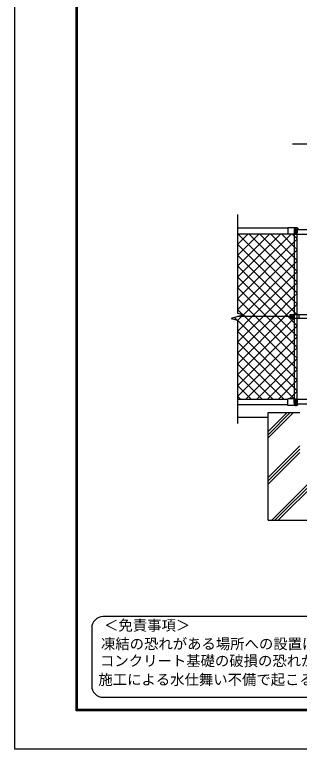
# Model space of a CAD drawing. Units: millimetres, scale not verified. Extents: x -5940 to 5940, y -4200 to 4200.
# Drawn here: x -5940 to -4085, y -4200 to 580 of the extents above; entities that cross this region are included whole.
import ezdxf
from ezdxf.enums import TextEntityAlignment as Align

# ---------------------------------------------------------------- set-up
doc = ezdxf.new("R2010")
doc.units = ezdxf.units.MM
doc.header["$LTSCALE"] = 20
doc.linetypes.add('DASHED', pattern=[7.5, 6, -1.5])
doc.linetypes.add('USER2', pattern=[0.375, 0.25, -0.125])
for name, color, linetype, lineweight in [('0-4_8部品', 7, 'Continuous', 25), ('0-6_2網', 2, 'Continuous', 25), ('0-8_1', 7, 'Continuous', 25), ('0-9_0', 7, 'Continuous', 25), ('0-A_7詳細', 7, 'Continuous', 25), ('0-B_継手', 7, 'Continuous', 25), ('0-C_2', 7, 'Continuous', 25), ('0-E_GL', 7, 'Continuous', 25), ('0-F_D-TTL-TXT', 2, 'Continuous', 25)]:
    doc.layers.add(name, color=color, linetype=linetype, lineweight=lineweight)
doc.styles.add('ＭＳ ゴシック', font='')
doc.styles.get('ＭＳ ゴシック').set_extended_font_data('MS Gothic')

# ---------------------------------------------------------------- blocks, each defined once
blk = doc.blocks.new('A2_ver14_社名無')
at = {"layer": '0-9_0', "color": 3}
blk.add_lwpolyline([(-11900, 8420), (-20, 8420), (-20, 20), (-11900, 20)], close=True, dxfattribs=at)
at = {"layer": '0-9_0'}
for points in [[(-11500, 8170), (-420, 8170), (-420, 270), (-11500, 270)], [(-11497.5, 8167.5), (-422.5, 8167.5), (-422.5, 272.5), (-11497.5, 272.5)], [(-11495, 8165), (-425, 8165), (-425, 275), (-11495, 275)], [(-11492.5, 8162.5), (-427.5, 8162.5), (-427.5, 277.5), (-11492.5, 277.5)], [(-11490, 8160), (-430, 8160), (-430, 280), (-11490, 280)]]:
    blk.add_lwpolyline(points, close=True, dxfattribs=at)

msp = doc.modelspace()

# ---------------------------------------------------------------- linework, layer by layer
at = {"layer": '0-4_8部品', "color": 1}
msp.add_line((-4129.59, -259.38), (-3945.64, -259.38), dxfattribs=at)
at = {"layer": '0-6_2網'}
for p, q in [((-4487.73, -915.11), (-4419.99, -847.38)), ((-4487.73, -985.82), (-4349.28, -847.38)), ((-4487.73, -1056.54), (-4278.57, -847.38)), ((-4487.73, -1127.25), (-4207.86, -847.38)), ((-4487.73, -1197.96), (-4138.55, -848.78)), ((-4117.77, -1212.33), (-4482.72, -847.38)), ((-4117.77, -1141.62), (-4412.01, -847.38)), ((-4117.77, -1070.91), (-4341.3, -847.38)), ((-4117.77, -1000.2), (-4270.59, -847.38)), ((-4117.77, -929.49), (-4199.88, -847.38)), ((-4487.73, -1268.67), (-4117.77, -898.71)), ((-4117.77, -898.71), (-4098.77, -879.71)), ((-4098.77, -948.49), (-4117.77, -929.49)), ((-4117.77, -969.42), (-4098.77, -950.42)), ((-4487.73, -1339.38), (-4117.77, -969.42)), ((-4098.77, -1019.2), (-4117.77, -1000.2)), ((-4157.85, -1384.38), (-4487.73, -1054.5)), ((-4098.77, -1089.91), (-4117.77, -1070.91)), ((-4117.77, -1110.84), (-4098.77, -1091.84)), ((-4228.56, -1384.38), (-4487.73, -1125.21)), ((-4391.3, -1384.38), (-4117.77, -1110.84)), ((-4098.77, -1160.62), (-4117.77, -1141.62)), ((-4320.59, -1384.38), (-4117.77, -1181.55)), ((-4117.77, -1181.55), (-4098.77, -1162.55)), ((-4299.27, -1384.38), (-4487.73, -1195.92)), ((-4098.77, -1231.33), (-4117.77, -1212.33)), ((-4117.77, -1252.26), (-4098.77, -1233.26)), ((-4369.98, -1384.38), (-4487.73, -1266.63)), ((-4249.88, -1384.38), (-4117.77, -1252.26)), ((-4454.21, -1370.86), (-4487.73, -1337.34)), ((-4179.17, -1384.38), (-4117.77, -1322.97)), ((-4117.77, -1322.97), (-4098.77, -1303.97)), ((-4487.73, -1480.8), (-4391.3, -1384.38)), ((-4487.73, -1551.51), (-4320.59, -1384.38)), ((-4487.73, -1622.22), (-4249.88, -1384.38)), ((-4487.73, -1692.93), (-4179.17, -1384.38)), ((-4117.77, -1636.59), (-4369.98, -1384.38)), ((-4117.77, -1565.88), (-4299.27, -1384.38)), ((-4117.77, -1495.17), (-4228.56, -1384.38)), ((-4117.77, -1424.46), (-4157.85, -1384.38)), ((-4489.34, -1406.45), (-4506.4, -1389.38)), ((-4487.73, -1763.64), (-4120.96, -1396.88)), ((-4098.77, -1443.46), (-4117.77, -1424.46)), ((-4487.73, -1834.35), (-4117.77, -1464.39)), ((-4117.77, -1464.39), (-4098.77, -1445.39)), ((-4098.77, -1514.17), (-4117.77, -1495.17)), ((-4117.77, -1535.1), (-4098.77, -1516.1)), ((-4487.73, -1905.06), (-4117.77, -1535.1)), ((-4098.77, -1584.88), (-4117.77, -1565.88)), ((-4184.35, -1923.56), (-4487.73, -1620.19)), ((-4435.51, -1923.56), (-4117.77, -1605.81)), ((-4117.77, -1605.81), (-4098.77, -1586.81)), ((-4098.77, -1655.59), (-4117.77, -1636.59)), ((-4117.77, -1676.52), (-4098.77, -1657.52)), ((-4255.06, -1923.56), (-4487.73, -1690.9)), ((-4364.8, -1923.56), (-4117.77, -1676.52)), ((-4325.77, -1923.56), (-4487.73, -1761.61)), ((-4294.09, -1923.56), (-4117.77, -1747.23)), ((-4117.77, -1747.23), (-4098.77, -1728.23)), ((-4117.77, -1817.94), (-4098.77, -1798.94)), ((-4396.48, -1923.56), (-4487.73, -1832.32)), ((-4223.38, -1923.56), (-4117.77, -1817.94)), ((-4467.2, -1923.56), (-4487.73, -1903.03))]:
    msp.add_line(p, q, dxfattribs=at)
for points in [[(-4098.77, -877.78), (-4117.77, -858.78), (-4127.76, -848.78)], [(-4098.77, -1302.04), (-4117.77, -1283.04), (-4487.73, -913.08)], [(-4099.64, -1371.88), (-4117.77, -1353.75), (-4487.73, -983.79)], [(-4449.7, -1372.06), (-4117.77, -1040.13), (-4098.77, -1021.13)], [(-4487.73, -1410.09), (-4462.01, -1384.38), (-4452.6, -1374.96)], [(-4098.77, -1726.3), (-4117.77, -1707.3), (-4440.69, -1384.38), (-4450.63, -1374.44)], [(-4098.77, -1797.02), (-4117.77, -1778.02), (-4487.73, -1408.05)], [(-4098.77, -1867.73), (-4117.77, -1848.73), (-4487.73, -1478.76)], [(-4115.63, -1921.57), (-4117.77, -1919.44), (-4487.73, -1549.47)], [(-4149.08, -1919.97), (-4117.77, -1888.66), (-4098.77, -1869.66)]]:
    msp.add_lwpolyline(points, dxfattribs=at)
at = {"layer": '0-8_1'}
for p, q in [((-4159.31, -809.38), (-4485.99, -809.38)), ((-4159.31, -805.78), (-4159.31, -848.78)), ((-4099.31, -805.78), (-4159.31, -805.78)), ((-4099.31, -805.78), (-4099.31, -840.09)), ((-4094.06, -809.18), (-4099.31, -809.18)), ((-4094.06, -809.18), (-4094.06, -817.78)), ((-4159.31, -847.38), (-4485.99, -847.38)), ((-4117.77, -848.78), (-4159.31, -848.78)), ((-4095.81, -832.78), (-4120.81, -832.78)), ((-4119.31, -820.78), (-4119.31, -848.78)), ((-4117.77, -818.98), (-4117.77, -1921.57)), ((-4105.01, -845.78), (-4117.77, -845.78)), ((-4098.77, -847.18), (-4117.77, -847.18)), ((-4114.57, -829.34), (-4108.27, -825.7)), ((-4114.57, -836.61), (-4114.57, -829.34)), ((-4114.57, -836.61), (-4108.27, -840.25)), ((-4112.33, -831.46), (-4112.33, -834.61)), ((-4109.95, -831.46), (-4112.33, -831.46)), ((-4109.95, -834.61), (-4112.33, -834.61)), ((-4109.95, -831.46), (-4109.95, -829.07)), ((-4109.95, -829.07), (-4106.8, -829.07)), ((-4109.95, -831.46), (-4109.95, -834.61)), ((-4109.95, -831.46), (-4106.8, -831.46)), ((-4109.95, -834.61), (-4109.95, -836.99)), ((-4109.95, -834.61), (-4106.8, -834.61)), ((-4109.95, -836.99), (-4106.8, -836.99)), ((-4108.31, -845.28), (-4108.31, -820.28)), ((-4101.97, -829.34), (-4108.27, -825.7)), ((-4101.97, -836.61), (-4108.27, -840.25)), ((-4106.8, -831.46), (-4106.8, -829.07)), ((-4106.8, -831.46), (-4106.8, -834.61)), ((-4106.8, -831.46), (-4104.42, -831.46)), ((-4106.8, -834.61), (-4106.8, -836.99)), ((-4106.8, -834.61), (-4104.42, -834.61)), ((-4105.01, -845.78), (-4099.31, -840.09)), ((-4104.42, -831.46), (-4104.42, -834.61)), ((-4101.97, -836.61), (-4101.97, -829.34)), ((-4098.77, -1920.97), (-4098.77, -847.18)), ((-4159.31, -1923.56), (-4485.99, -1923.56)), ((-4159.31, -1959.38), (-4485.99, -1959.38)), ((-4159.31, -1962.97), (-4159.31, -1919.97)), ((-4117.77, -1919.97), (-4159.31, -1919.97)), ((-4095.81, -1935.97), (-4120.81, -1935.97)), ((-4119.31, -1947.97), (-4119.31, -1919.97)), ((-4098.77, -1921.57), (-4117.77, -1921.57)), ((-4105.01, -1922.97), (-4117.77, -1922.97)), ((-4114.57, -1932.14), (-4108.27, -1928.5)), ((-4114.57, -1932.14), (-4114.57, -1939.41)), ((-4114.57, -1939.41), (-4108.27, -1943.05)), ((-4109.95, -1934.15), (-4112.33, -1934.15)), ((-4109.95, -1931.77), (-4106.8, -1931.77)), ((-4109.95, -1934.15), (-4106.8, -1934.15)), ((-4109.95, -1937.3), (-4109.95, -1939.68)), ((-4109.95, -1937.3), (-4106.8, -1937.3)), ((-4109.95, -1939.68), (-4106.8, -1939.68)), ((-4108.31, -1923.47), (-4108.31, -1948.47)), ((-4101.97, -1932.14), (-4108.27, -1928.5)), ((-4101.97, -1939.41), (-4108.27, -1943.05)), ((-4106.8, -1934.15), (-4104.42, -1934.15)), ((-4106.8, -1937.3), (-4106.8, -1939.68)), ((-4106.8, -1937.3), (-4104.42, -1937.3)), ((-4105.01, -1922.97), (-4099.31, -1928.67)), ((-4104.42, -1937.3), (-4104.42, -1934.15)), ((-4101.97, -1932.14), (-4101.97, -1939.41)), ((-4099.31, -1962.97), (-4099.31, -1928.67)), ((-4094.06, -1959.57), (-4099.31, -1959.57)), ((-4094.06, -1959.57), (-4094.06, -1950.97)), ((-4099.31, -1962.97), (-4159.31, -1962.97))]:
    msp.add_line(p, q, dxfattribs=at)
at = {"layer": '0-8_1', "linetype": 'USER2'}
for p, q in [((-4104.31, -807.38), (-4099.31, -807.38)), ((-4117.71, -820.78), (-4117.71, -848.78)), ((-4098.77, -847.18), (-4098.77, -818.98)), ((-4117.71, -1947.97), (-4117.71, -1919.97)), ((-4098.77, -1921.57), (-4098.77, -1949.78)), ((-4104.31, -1961.37), (-4099.31, -1961.37))]:
    msp.add_line(p, q, dxfattribs=at)
at = {"layer": '0-8_1'}
for points in [[(-4109.95, -1937.3), (-4112.33, -1937.3), (-4112.33, -1934.15)], [(-4109.95, -1937.3), (-4109.95, -1934.15), (-4109.95, -1931.77)], [(-4106.8, -1937.3), (-4106.8, -1934.15), (-4106.8, -1931.77)]]:
    msp.add_lwpolyline(points, dxfattribs=at)
for centre, radius in [((-4108.27, -832.98), 6.3), ((-4108.27, -832.98), 4), ((-4108.27, -1935.78), 6.3), ((-4108.27, -1935.78), 4)]:
    msp.add_circle(centre, radius, dxfattribs=at)
for centre, start, end in [((-4104.31, -820.78), 90, 180), ((-4104.31, -1947.97), 180, 270)]:
    msp.add_arc(centre, 15, start, end, dxfattribs=at)
at = {"layer": '0-8_1', "linetype": 'USER2'}
for centre, start, end in [((-4104.31, -820.78), 90, 180), ((-4104.31, -1947.97), 180, 270)]:
    msp.add_arc(centre, 13.4, start, end, dxfattribs=at)
at = {"layer": '0-8_1', "linetype": 'DASHED'}
for centre, start, end in [((-4108.27, -847.27), 71.43834, 108.56166), ((-4108.27, -1921.48), 251.43834, 288.56166)]:
    msp.add_arc(centre, 29.84, start, end, dxfattribs=at)
at = {"layer": '0-9_0'}
for p, q in [((-4146.2, -1384.38), (-4487.73, -1384.38)), ((-4287.46, -2709.38), (-4287.46, -2009.38)), ((-4287.46, -2174.09), (-4122.74, -2009.38)), ((-4287.46, -2152.88), (-4143.96, -2009.38)), ((-4287.46, -2131.67), (-4165.17, -2009.38)), ((-4287.46, -2431.67), (-4082.01, -2226.22)), ((-4287.46, -2452.88), (-4082.01, -2247.43)), ((-4287.46, -2474.09), (-4082.01, -2268.64)), ((-4243.96, -2709.38), (-3787.46, -2252.88)), ((-4222.74, -2709.38), (-3787.46, -2274.09)), ((-4265.17, -2709.38), (-3992.91, -2437.12))]:
    msp.add_line(p, q, dxfattribs=at)
at = {"layer": '0-9_0', "linetype": 'DASHED'}
for centre in [(-4091.31, -832.78), (-4091.31, -1935.97)]:
    msp.add_arc(centre, 25, 143.1301, 216.8699, dxfattribs=at)
at = {"layer": '0-A_7詳細'}
msp.add_lwpolyline([(-4487.73, -720.1), (-4487.73, -1361.88), (-4445.74, -1373.13), (-4529.71, -1395.63), (-4487.73, -1406.88), (-4487.73, -2079.79)], dxfattribs=at)
at = {"layer": '0-B_継手'}
for p, q in [((-4111.31, -817.78), (-3988.31, -817.78)), ((-4111.31, -847.78), (-3988.31, -847.78)), ((-4146.2, -1375.88), (-4146.2, -1392.88)), ((-3989.41, -1371.88), (-4144.2, -1371.88)), ((-4136.81, -1380.28), (-4140.2, -1380.28)), ((-4125.2, -1384.78), (-4135.2, -1384.78)), ((-4130.2, -1389.78), (-4130.2, -1379.78)), ((-4120.2, -1380.28), (-4123.59, -1380.28)), ((-4120.2, -1380.28), (-4120.2, -1389.28)), ((-3989.41, -1396.88), (-4144.2, -1396.88)), ((-4123.59, -1389.28), (-4120.2, -1389.28)), ((-4111.31, -1920.97), (-3988.31, -1920.97)), ((-4111.31, -1950.97), (-3988.31, -1950.97))]:
    msp.add_line(p, q, dxfattribs=at)
msp.add_lwpolyline([(-4140.2, -1380.28), (-4140.2, -1389.28), (-4136.81, -1389.28)], dxfattribs=at)
msp.add_circle((-4130.2, -1384.78), 8, dxfattribs=at)
for centre, start, end in [((-4141.64, -1375.65), 124.07501, 182.79491), ((-4141.64, -1393.1), 177.20509, 235.92501)]:
    msp.add_arc(centre, 4.56, start, end, dxfattribs=at)
at = {"layer": '0-C_2'}
msp.add_line((-4085.51, -1396.88), (-4085.51, -1371.88), dxfattribs=at)
at = {"layer": '0-E_GL'}
for p, q in [((-4487.73, -2039.38), (-4287.46, -2039.38)), ((-4287.46, -2009.38), (-4082.01, -2009.38)), ((-4287.46, -2709.38), (-3787.46, -2709.38))]:
    msp.add_line(p, q, dxfattribs=at)
at = {"layer": '0-F_D-TTL-TXT'}
for p, q in [((-1694.7, -3336.75), (-5363.03, -3336.75)), ((-5438.03, -3411.75), (-5438.03, -3786.75)), ((-5363.03, -3861.75), (-1694.7, -3861.75))]:
    msp.add_line(p, q, dxfattribs=at)
for centre, start, end in [((-5363.03, -3411.75), 90, 180), ((-5363.03, -3786.75), 180, 270)]:
    msp.add_arc(centre, 75, start, end, dxfattribs=at)

# ---------------------------------------------------------------- block references
at = {"layer": '0-4_8部品'}
msp.add_blockref('A2_ver14_社名無', (5960, -4220), dxfattribs=at)

# ---------------------------------------------------------------- texts
at = {"layer": '0-F_D-TTL-TXT', "color": 7, "style": 'ＭＳ ゴシック'}
for s, p in [('＜免責事項＞ \u3000\u3000', (-5357.47, -3448.02)), ('凍結の恐れがある場所への設置は、内部に溜まった雨水等の凍結融解により支柱の破損や', (-5377.75, -3568.76)), ('コンクリート基礎の破損の恐れがありますので施工時、水仕舞いを行ってください。', (-5383.92, -3678.9)), ('施工による水仕舞い不備で起こる支柱・基礎の破損について当社は責任を負いかねます。 ', (-5394.41, -3801.13))]:
    msp.add_text(s, height=68.62, dxfattribs=at).set_placement(p, align=Align.BOTTOM_LEFT)

doc.saveas('drawing.dxf')
